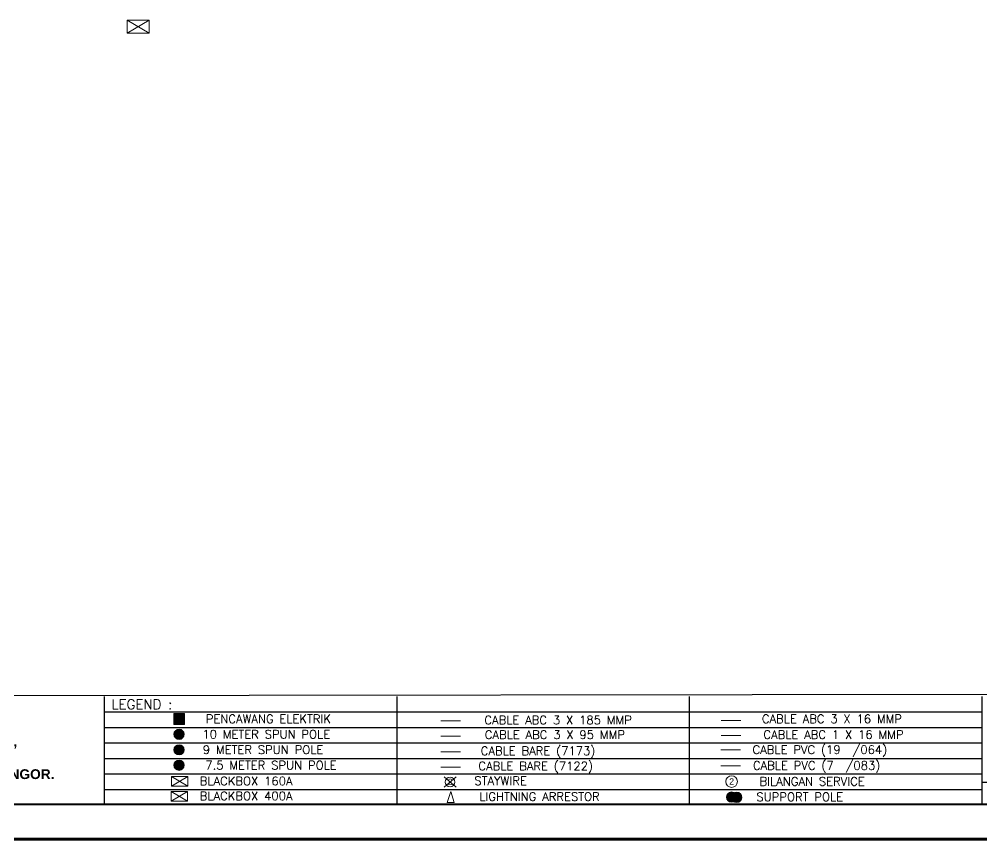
# Model space of a CAD drawing. Header units: inches. Extents: x -2907330 to 774627, y -12404360 to 10502691.
# Drawn here: x 8818 to 9638, y 375 to 1075 of the extents above; entities that cross this region are included whole.
import ezdxf
from ezdxf.enums import TextEntityAlignment as Align

# ---------------------------------------------------------------- set-up
doc = ezdxf.new("R2010")
doc.units = ezdxf.units.IN
doc.header["$MEASUREMENT"] = 0
for name, color, linetype, lineweight in [('BARE 7122', 94, 'Continuous', 0), ('BBOX 160A', 30, 'Continuous', 0), ('LIGHTNING ARRESTOR', 2, 'Continuous', 0), ('POLE NUMBER', 7, 'Continuous', 0), ('PVC 7083', 2, 'Continuous', 0), ('PVC 9064', 4, 'Continuous', 0), ('STAYWIRE', 7, 'Continuous', 0)]:
    doc.layers.add(name, color=color, linetype=linetype, lineweight=lineweight)
doc.styles.add('Arial_Black', font='ariblk.ttf', dxfattribs={"height": 1})
doc.styles.add('Simplex.shk', font='simplex.shx', dxfattribs={"height": 1.75})
doc.styles.add('style1', font='arial.ttf', dxfattribs={"height": 2})

# ---------------------------------------------------------------- blocks, each defined once
blk = doc.blocks.new('BK')
at = {"color": 30, "lineweight": 0}
blk.add_lwpolyline([(2.16, 1.26), (-2.16, 1.26), (-2.16, -1.26), (2.16, -1.26)], close=True, dxfattribs=at)
blk.add_lwpolyline([(-2.16, -1.26), (2.16, 1.26), (2.16, -1.26), (-2.16, 1.26)], dxfattribs=at)

msp = doc.modelspace()

# ---------------------------------------------------------------- hatches: boundary and pattern name
at = {"lineweight": 0}
h = msp.add_hatch(color=3, dxfattribs=at)
h.dxf.hatch_style = 1
h.paths.add_polyline_path([(8958.73, 483.12), (8949.7, 483.12), (8949.7, 473.84), (8958.73, 473.84)])
h = msp.add_hatch(color=6, dxfattribs=at)
h.dxf.hatch_style = 1
h.paths.add_polyline_path([(8958.55, 465.49, 1), (8949.86, 465.49, 1)])
h = msp.add_hatch(color=5, dxfattribs=at)
h.dxf.hatch_style = 1
h.paths.add_polyline_path([(8949.86, 452.3, 1), (8958.55, 452.3, 1)])
h = msp.add_hatch(color=1, dxfattribs=at)
h.dxf.hatch_style = 1
h.paths.add_polyline_path([(8949.86, 439.12, 1), (8958.55, 439.12, 1)])
h = msp.add_hatch(color=9, dxfattribs=at)
h.dxf.hatch_style = 1
h.paths.add_polyline_path([(9420.43, 412.02, 1), (9429.13, 412.02, 1)])
h = msp.add_hatch(color=5, dxfattribs=at)
h.dxf.hatch_style = 1
h.paths.add_polyline_path([(9424.77, 411.78, 1), (9433.47, 411.78, 1)])

# ---------------------------------------------------------------- linework, layer by layer
at = {"color": 7, "linetype": 'Continuous'}
for p, q in [((8245.86, 497.77), (10248.05, 500.66)), ((9637.78, 424.75), (10247.9, 424.75))]:
    msp.add_line(p, q, dxfattribs=at)
at = {"linetype": 'Continuous'}
for p, q in [((8890.54, 497.72), (8890.54, 405.41)), ((9139.62, 497.72), (9139.62, 405.41)), ((9388.7, 497.72), (9388.7, 405.41)), ((9637.78, 497.72), (9637.78, 405.44)), ((8890.54, 484.53), (9139.62, 484.53)), ((9139.62, 484.53), (9388.7, 484.53)), ((9388.7, 484.53), (9637.78, 484.53)), ((8890.54, 471.35), (9139.62, 471.35)), ((9139.62, 471.35), (9388.7, 471.35)), ((9388.7, 471.35), (9388.7, 405.41)), ((9388.7, 471.35), (9637.78, 471.35)), ((8890.54, 458.16), (9139.62, 458.16)), ((9139.62, 458.16), (9388.7, 458.16)), ((9388.7, 458.16), (9637.78, 458.16)), ((8890.54, 444.97), (9139.62, 444.97)), ((9139.62, 444.97), (9388.7, 444.97)), ((9388.7, 444.97), (9637.78, 444.97)), ((8890.54, 431.79), (9139.62, 431.79)), ((9139.62, 431.79), (9388.7, 431.79)), ((9388.7, 431.79), (9637.78, 431.79)), ((8890.54, 418.6), (9139.62, 418.6)), ((9139.62, 418.6), (9388.7, 418.6)), ((9388.7, 418.6), (9637.78, 418.6))]:
    msp.add_line(p, q, dxfattribs=at)
at = {"linetype": 'Continuous', "const_width": 2.7}
msp.add_lwpolyline([(10291.19, 2028.86), (7897.76, 2028.86), (7897.76, 376.14), (10291.19, 376.14)], close=True, dxfattribs=at)
for points in [[(7941.19, 2000.1), (10248.05, 2000.1), (10248.05, 405.99), (7941.19, 405.99)], [(7941.04, 1999.55), (10247.9, 1999.55), (10247.9, 405.44), (7941.04, 405.44)]]:
    msp.add_lwpolyline(points, close=True)
at = {"color": 5, "lineweight": 0}
msp.add_lwpolyline([(8949.7, 473.84), (8958.73, 473.84), (8958.73, 483.12), (8949.7, 483.12)], close=True, dxfattribs=at)
at = {"color": 1, "lineweight": 0}
for points in [[(9193.96, 477), (9177.27, 477)], [(8947.41, 408.61), (8961.54, 416.88), (8961.54, 408.61), (8947.41, 416.88)]]:
    msp.add_lwpolyline(points, dxfattribs=at)
at = {"color": 30, "lineweight": 0}
for points in [[(9432.61, 477.14), (9415.92, 477.14)], [(8947.66, 421.23), (8961.79, 429.5), (8961.79, 421.23), (8947.66, 429.5)]]:
    msp.add_lwpolyline(points, dxfattribs=at)
at = {"color": 5, "lineweight": 0}
msp.add_lwpolyline([(9193.96, 463.81), (9177.27, 463.81)], dxfattribs=at)
at = {"lineweight": 0}
msp.add_lwpolyline([(9432.61, 464.46), (9415.92, 464.46)], dxfattribs=at)
at = {"color": 6, "lineweight": 0}
msp.add_lwpolyline([(9193.96, 450.63), (9177.27, 450.63)], dxfattribs=at)
at = {"color": 30, "lineweight": 0}
msp.add_lwpolyline([(8961.79, 429.5), (8947.66, 429.5), (8947.66, 421.23), (8961.79, 421.23)], close=True, dxfattribs=at)
at = {"color": 1, "lineweight": 0}
msp.add_lwpolyline([(8961.54, 416.88), (8947.41, 416.88), (8947.41, 408.61), (8961.54, 408.61)], close=True, dxfattribs=at)
at = {"color": 0, "lineweight": 0}
msp.add_circle((8954.2, 465.49), 4.35, dxfattribs=at)
at = {"lineweight": 0}
for centre, radius in [((8954.2, 452.3), 4.35), ((8954.2, 439.12), 4.35), ((9424.78, 425.21), 4.96), ((9424.78, 412.02), 4.35), ((9429.12, 411.78), 4.35)]:
    msp.add_circle(centre, radius, dxfattribs=at)
at = {"layer": 'BARE 7122', "lineweight": 0}
msp.add_lwpolyline([(9193.96, 437.44), (9177.27, 437.44)], dxfattribs=at)
at = {"layer": 'LIGHTNING ARRESTOR', "lineweight": 0}
msp.add_lwpolyline([(9185.65, 416.72), (9182.67, 407.27), (9188.63, 407.27), (9185.65, 416.72)], dxfattribs=at)
at = {"layer": 'PVC 7083', "lineweight": 0}
msp.add_lwpolyline([(9432.29, 438.69), (9415.6, 438.69)], dxfattribs=at)
at = {"layer": 'PVC 9064', "lineweight": 0}
msp.add_lwpolyline([(9432.29, 452.39), (9415.6, 452.39)], dxfattribs=at)
at = {"layer": 'STAYWIRE', "lineweight": 0}
for p, q in [((9179.95, 429.13), (9190.1, 420.5)), ((9190.1, 429.13), (9179.95, 420.5))]:
    msp.add_line(p, q, dxfattribs=at)
msp.add_circle((9185.03, 424.82), 4.1, dxfattribs=at)

# ---------------------------------------------------------------- block references
at = {"layer": 'BBOX 160A', "xscale": 4.328327687549047, "yscale": 4.328327687549047, "zscale": 4.328327687549047}
msp.add_blockref('BK', (8919.5, 1068.45), dxfattribs=at)

# ---------------------------------------------------------------- texts
at = {"style": 'Simplex.shk'}
msp.add_text('LEGEND :', height=8.347, dxfattribs=at).set_placement((8922.59, 491), align=Align.MIDDLE_CENTER)
at = {"lineweight": 0, "style": 'Simplex.shk'}
for s, height, p in [('PENCAWANG ELEKTRIK ', 7.2341, (9032.83, 478.64)), ('CABLE ABC 3 X 185 MMP ', 7.2341, (9279.51, 477.62)), ('CABLE ABC 3 X 16 MMP', 7.2341, (9510.23, 478.66)), ('10 METER SPUN POLE', 7.2341, (9028.47, 465.52)), ('CABLE ABC 3 X 95 MMP ', 7.2341, (9276.75, 465.12)), ('CABLE ABC 1 X 16 MMP ', 7.2341, (9514.02, 465.25)), ('9 METER SPUN POLE', 7.2341, (9025.79, 452.34)), ('CABLE BARE (7173) ', 7.2341, (9262.46, 451.39)), ('CABLE PVC (19  /064)', 7.2341, (9499.93, 452.38)), ('7.5 METER SPUN POLE ', 7.2341, (9035, 439.15)), ('CABLE BARE (7122)', 7.2341, (9257.98, 438.51)), ('CABLE PVC (7  /083)', 7.2341, (9497.17, 438.92)), ('BLACKBOX 160A', 7.2341, (9011.37, 425.68)), ('STAYWIRE', 7.234, (9228.03, 425.89)), ('BILANGAN SERVICE', 7.2341, (9493.34, 425.34)), ('BLACKBOX 400A', 7.2341, (9011.36, 412.98)), ('LIGHTNING ARRESTOR', 7.2341, (9261.17, 412.43)), ('SUPPORT POLE', 7.2341, (9482.83, 412.15))]:
    msp.add_text(s, height=height, dxfattribs=at).set_placement(p, align=Align.MIDDLE_CENTER)
at = {"insert": (8622.22, 463.54), "char_height": 8.3471, "attachment_point": 1, "style": 'Arial_Black'}
msp.add_mtext_dynamic_manual_height_columns('\\pxqc;{\\fArial|b1|i0|c0|p34;NO. 20A, JALAN BRP 1/2,\\PBUKIT RAHMAN PUTRA,\\P 47000 SUNGAI BULOH, SELANGOR.}', width=247.0272, gutter_width=13.91, heights=[0], dxfattribs=at)
at = {"layer": 'POLE NUMBER', "style": 'style1'}
for p in [(9183.08, 422.32), (9422.71, 422.62)]:
    msp.add_text('2', height=5.37, dxfattribs=at).set_placement(p)

doc.saveas('drawing.dxf')
